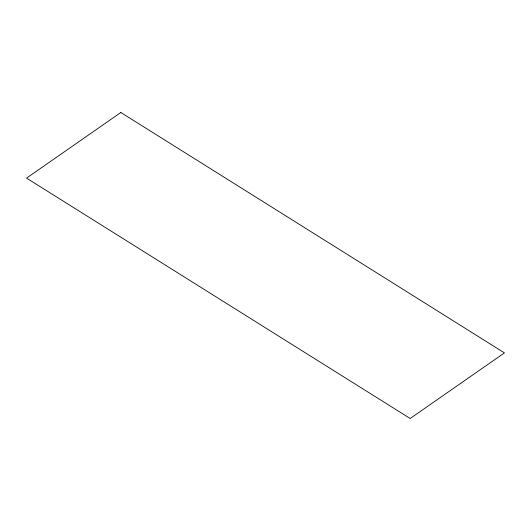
<?xml version="1.0" encoding="UTF-8"?>
<svg xmlns="http://www.w3.org/2000/svg" width="531" height="531" viewBox="0 0 531 531"><rect width="100%" height="100%" fill="white"/><g stroke="black" fill="none" stroke-linecap="round" stroke-linejoin="round"><path stroke-width="0.8" d="M120.836 112.499L26.55 178.111L410.164 418.501L504.45 352.889L120.836 112.499"/></g></svg>
